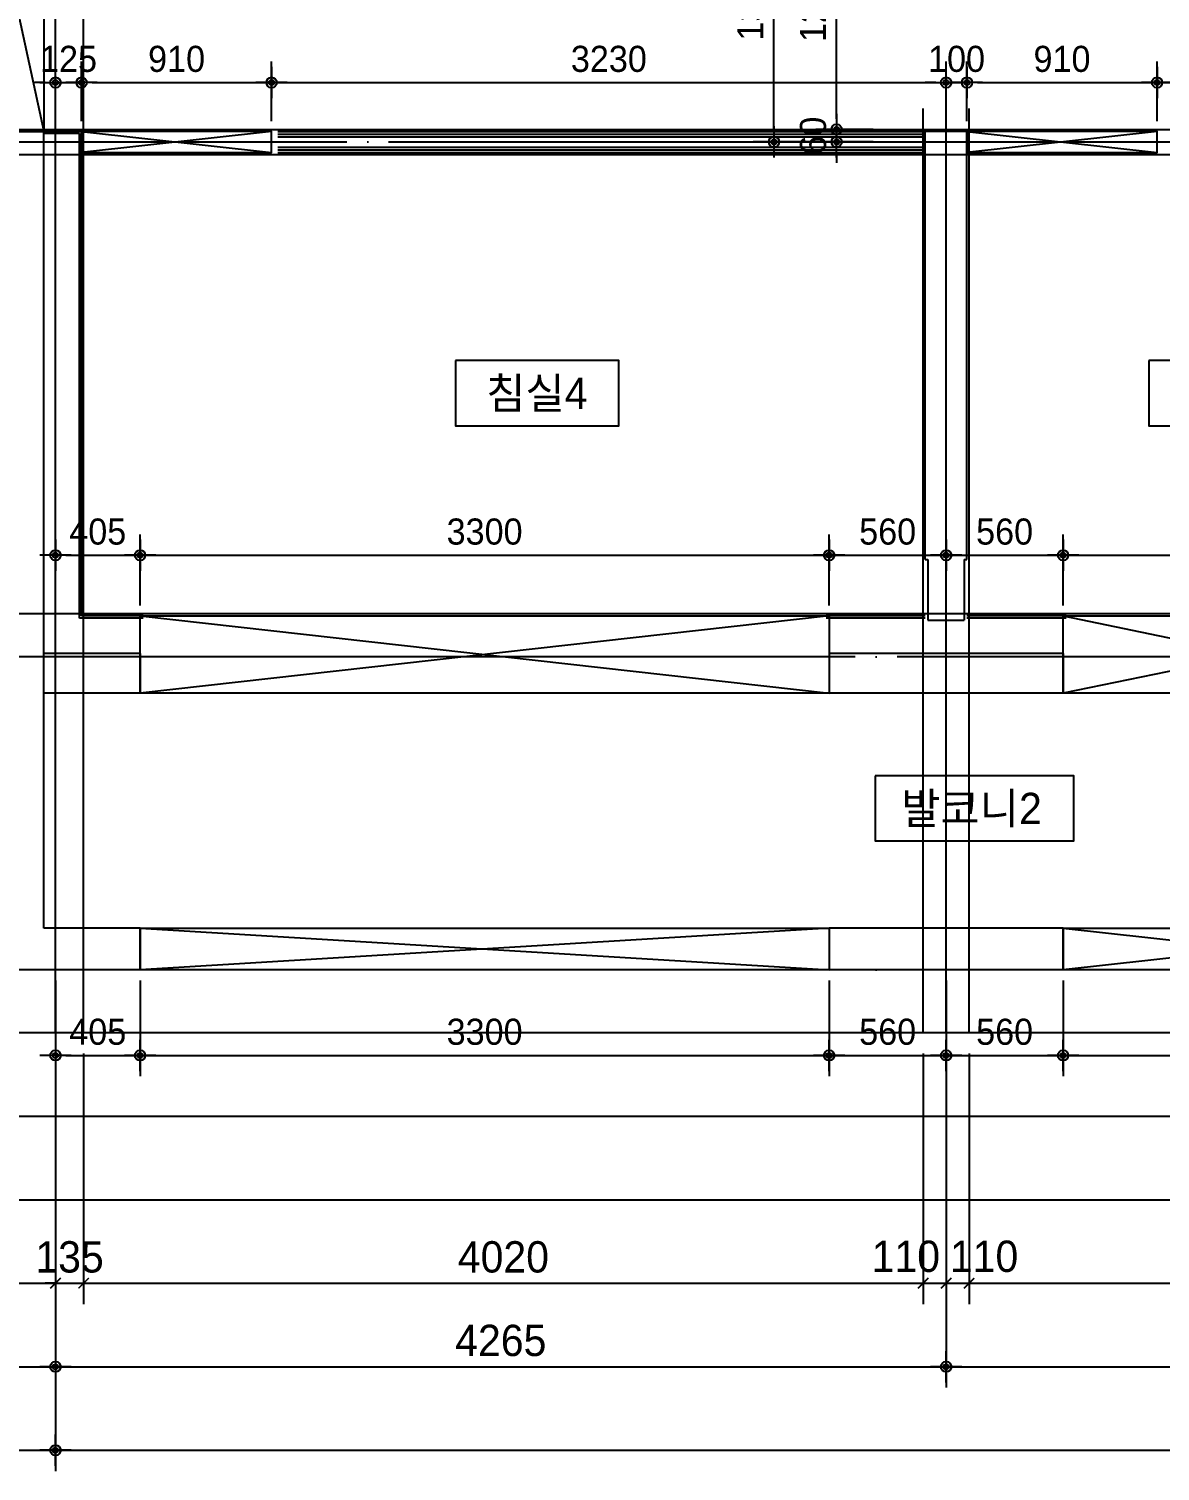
# Model space of a CAD drawing. Header units: millimetres. Extents: x 0 to 92204, y -190080 to 23760.
# Drawn here: x 8978 to 14396, y -124506 to -117599 of the extents above; entities that cross this region are included whole.
import ezdxf
from ezdxf.enums import TextEntityAlignment as Align

# ---------------------------------------------------------------- set-up
doc = ezdxf.new("R2010")
doc.units = ezdxf.units.MM
doc.header["$LTSCALE"] = 100
doc.linetypes.add('AUDIT_D_220706163347-0', pattern=[0])
doc.linetypes.add('CEN', pattern=[62, 60, -1, 0, -1])
doc.layers.get('defpoints').update_dxf_attribs({"color": 139})
for name, color, linetype in [('AA-XXXX-DIMS', 7, 'Continuous'), ('CEN_CON', 1, 'CEN'), ('CEN_WALL', 12, 'CEN'), ('CONC', 2, 'Continuous'), ('DIM', 7, 'AUDIT_D_220706163347-0'), ('ELE3_CON', 7, 'Continuous'), ('MC', 135, 'Continuous'), ('WAL', 3, 'Continuous'), ('WAL_DRY', 7, 'Continuous'), ('실명', 3, 'AUDIT_D_220706163347-0'), ('실명박스', 7, 'AUDIT_D_220706163347-0'), ('창호-open', 4, 'Continuous')]:
    doc.layers.add(name, color=color, linetype=linetype)
doc.styles.add('HAUD01', font='Dotum.ttf')
doc.styles.add('돋움', font='Dotum.ttf')
doc.styles.add('맑은고딕', font='malgun.ttf', dxfattribs={"width": 0.9})
doc.dimstyles.new('DIM-50', dxfattribs={"dimscale": 50, "dimtxt": 3, "dimasz": 1, "dimexe": 2, "dimexo": 2, "dimgap": 1, "dimtad": 1, "dimdec": 0, "dimzin": 0, "dimdsep": 46, "dimtxsty": '맑은고딕', "dimblk1": 'DIMDOT', "dimblk2": 'DIMDOT', "dimsah": 1, "dimcen": 0.09, "dimdle": 2, "dimclrd": 7, "dimclre": 7, "dimclrt": 3, "dimadec": 0, "dimazin": 0, "dimtfac": 1, "dimtdec": 0, "dimtix": 1, "dimtmove": 2, "dimatfit": 3, "dimldrblk": 'DIMDOT', "dimfxl": 1, "dimtolj": 1, "dimtzin": 0, "dimarcsym": 0})
doc.dimstyles.new('MCDIM-50', dxfattribs={"dimscale": 50, "dimtxt": 3, "dimasz": 1, "dimexe": 2, "dimexo": 2, "dimgap": 1, "dimtad": 1, "dimdec": 0, "dimzin": 0, "dimdsep": 46, "dimtxsty": '맑은고딕', "dimblk1": 'ARCHTICK', "dimblk2": 'ARCHTICK', "dimsah": 1, "dimcen": 0.09, "dimdle": 2, "dimclrd": 7, "dimclre": 7, "dimclrt": 3, "dimadec": 0, "dimazin": 0, "dimtfac": 1, "dimtdec": 0, "dimtix": 1, "dimtmove": 2, "dimatfit": 3, "dimldrblk": 'ARCHTICK', "dimfxl": 1, "dimtolj": 1, "dimtzin": 0, "dimarcsym": 0})
doc.dimstyles.new('내부100', dxfattribs={"dimscale": 50, "dimtxt": 2.5, "dimasz": 1, "dimexe": 2, "dimexo": 1, "dimgap": 1, "dimtad": 1, "dimdec": 0, "dimzin": 0, "dimdsep": 46, "dimtxsty": '돋움', "dimblk1": 'DIMDOT', "dimblk2": 'DIMDOT', "dimsah": 1, "dimcen": 0.09, "dimdle": 2, "dimclrd": 7, "dimclre": 7, "dimclrt": 3, "dimadec": 0, "dimazin": 0, "dimtfac": 1, "dimtdec": 0, "dimtix": 1, "dimtmove": 2, "dimatfit": 3, "dimldrblk": 'DIMDOT', "dimfxl": 1, "dimtolj": 1, "dimtzin": 0, "dimarcsym": 0})

# ---------------------------------------------------------------- blocks, each defined once
blk = doc.blocks.new('U-121A(기본)', base_point=(-97042.6, -98978.4))
at = {"layer": 'CEN_CON'}
for p, q in [((-121102.6, -99278.4), (-121102.6, -88643.4)), ((-116837.6, -99278.4), (-116837.6, -94853.4)), ((-111072.6, -98978.4), (-121257.6, -98978.4))]:
    blk.add_line(p, q, dxfattribs=at)
at = {"layer": 'CEN_WALL'}
for p, q in [((-125707.6, -95013.4), (-111072.6, -95013.4)), ((-111072.6, -97478.4), (-125707.6, -97478.4))]:
    blk.add_line(p, q, dxfattribs=at)
at = {"layer": 'CONC'}
for p, q in [((-121357.6, -94963.4), (-121157.6, -94963.4)), ((-121157.6, -98778.4), (-121157.6, -94963.4)), ((-116937.6, -97013.4), (-116937.6, -94963.4)), ((-116737.6, -94963.4), (-116937.6, -94963.4)), ((-116737.6, -97013.4), (-116737.6, -94963.4)), ((-116937.6, -97013.4), (-116924.6, -97013.4)), ((-116924.6, -97013.4), (-116924.6, -97303.4)), ((-116750.6, -97013.4), (-116750.6, -97303.4)), ((-116750.6, -97013.4), (-116737.6, -97013.4)), ((-116924.6, -97303.4), (-116750.6, -97303.4)), ((-120697.6, -98778.4), (-121157.6, -98778.4)), ((-120697.6, -98778.4), (-120697.6, -98978.4)), ((-116277.6, -98778.4), (-117397.6, -98778.4)), ((-117397.6, -98778.4), (-117397.6, -98978.4)), ((-116277.6, -98778.4), (-116277.6, -98978.4)), ((-120697.6, -98978.4), (-121357.6, -98978.4)), ((-116277.6, -98978.4), (-117397.6, -98978.4))]:
    blk.add_line(p, q, dxfattribs=at)
at = {"layer": 'ELE3_CON'}
for p, q in [((-120697.6, -98778.4), (-117397.6, -98778.4)), ((-116277.6, -98778.4), (-114477.6, -98778.4))]:
    blk.add_line(p, q, dxfattribs=at)
at = {"layer": 'MC'}
for p, q in [((-120967.6, -99278.4), (-120967.6, -88643.4)), ((-116947.6, -99278.4), (-116947.6, -94853.4)), ((-116727.6, -99278.4), (-116727.6, -94853.4)), ((-125707.6, -94953.4), (-111072.6, -94953.4)), ((-125707.6, -95073.4), (-111072.6, -95073.4)), ((-111072.6, -97273.4), (-125707.6, -97273.4))]:
    blk.add_line(p, q, dxfattribs=at)
at = {"layer": 'WAL'}
for p, q in [((-120697.6, -97463.4), (-121157.6, -97463.4)), ((-120697.6, -97463.4), (-120697.6, -97653.4)), ((-116277.6, -97463.4), (-117397.6, -97463.4)), ((-117397.6, -97463.4), (-117397.6, -97653.4)), ((-116277.6, -97463.4), (-116277.6, -97653.4)), ((-120697.6, -97653.4), (-121157.6, -97653.4)), ((-116277.6, -97653.4), (-117397.6, -97653.4))]:
    blk.add_line(p, q, dxfattribs=at)
at = {"layer": 'WAL_DRY'}
for p, q in [((-120977.6, -94963.4), (-121157.6, -94963.4)), ((-120977.6, -97283.4), (-120977.6, -94963.4)), ((-120037.6, -94963.4), (-116937.6, -94963.4)), ((-120987.6, -94973.4), (-121157.6, -94973.4)), ((-120987.6, -97293.4), (-120987.6, -94973.4)), ((-120037.6, -94975.9), (-116937.6, -94975.9)), ((-120037.6, -94988.4), (-116937.6, -94988.4)), ((-120037.6, -95038.4), (-116937.6, -95038.4)), ((-120037.6, -95050.9), (-116937.6, -95050.9)), ((-120037.6, -95063.4), (-116937.6, -95063.4)), ((-120682.6, -97293.4), (-120987.6, -97293.4)), ((-120682.6, -97283.4), (-120977.6, -97283.4)), ((-116937.6, -97283.4), (-117412.6, -97283.4)), ((-116937.6, -97293.4), (-117412.6, -97293.4)), ((-116262.6, -97283.4), (-116737.6, -97283.4)), ((-116262.6, -97293.4), (-116737.6, -97293.4))]:
    blk.add_line(p, q, dxfattribs=at)
blk = doc.blocks.new('DIMDOT')
at = {"layer": 'AA-XXXX-DIMS'}
for p, q in [((0, -1.5), (0, 1.5)), ((-1.5, 0), (1.5, 0))]:
    blk.add_line(p, q, dxfattribs=at)
for radius in [0.5, 0.25]:
    blk.add_circle((0, 0), radius, dxfattribs=at)
blk = doc.blocks.new('*D2959')
at = {"layer": 'defpoints', "color": 0, "transparency": 16777216}
for p in [(5105.6, -146165.9), (9105.6, -146165.9), (9105.6, -148165.9)]:
    blk.add_point(p, dxfattribs=at)
at = {"layer": 'DIM', "color": 7, "lineweight": -2, "transparency": 16777216}
for p, q in [((5105.6, -146265.9), (5105.6, -148265.9)), ((9105.6, -146265.9), (9105.6, -148265.9)), ((5155.6, -148165.9), (9055.6, -148165.9))]:
    blk.add_line(p, q, dxfattribs=at)
at = {"layer": 'DIM', "color": 7, "lineweight": -2, "transparency": 16777216, "xscale": 50, "yscale": 50, "zscale": 50, "rotation": 180}
blk.add_blockref('DIMDOT', (5105.6, -148165.9), dxfattribs=at)
at = {"layer": 'DIM', "color": 7, "lineweight": -2, "transparency": 16777216, "xscale": 50, "yscale": 50, "zscale": 50}
blk.add_blockref('DIMDOT', (9105.6, -148165.9), dxfattribs=at)
at = {"layer": 'DIM', "color": 3, "transparency": 16777216, "insert": (7105.6, -148040.8), "char_height": 150, "attachment_point": 5, "style": 'HAUD01'}
blk.add_mtext('\\A1;4000', dxfattribs=at)
blk = doc.blocks.new('*D2960')
at = {"layer": 'defpoints', "color": 0, "transparency": 16777216}
for p in [(9105.6, -146165.9), (13370.6, -146165.9), (13370.6, -147765.9)]:
    blk.add_point(p, dxfattribs=at)
at = {"layer": 'DIM', "color": 7, "lineweight": -2, "transparency": 16777216}
for p, q in [((9105.6, -146265.9), (9105.6, -147865.9)), ((13370.6, -146265.9), (13370.6, -147865.9)), ((9155.6, -147765.9), (13320.6, -147765.9))]:
    blk.add_line(p, q, dxfattribs=at)
at = {"layer": 'DIM', "color": 7, "lineweight": -2, "transparency": 16777216, "xscale": 50, "yscale": 50, "zscale": 50, "rotation": 180}
blk.add_blockref('DIMDOT', (9105.6, -147765.9), dxfattribs=at)
at = {"layer": 'DIM', "color": 7, "lineweight": -2, "transparency": 16777216, "xscale": 50, "yscale": 50, "zscale": 50}
blk.add_blockref('DIMDOT', (13370.6, -147765.9), dxfattribs=at)
at = {"layer": 'DIM', "color": 3, "transparency": 16777216, "insert": (11238.1, -147640.8), "char_height": 150, "attachment_point": 5, "style": 'HAUD01'}
blk.add_mtext('\\A1;4265', dxfattribs=at)
blk = doc.blocks.new('*D2961')
at = {"layer": 'defpoints', "color": 0, "transparency": 16777216}
for p in [(13370.6, -146165.9), (16240.6, -146165.9), (16240.6, -147765.9)]:
    blk.add_point(p, dxfattribs=at)
at = {"layer": 'DIM', "color": 7, "lineweight": -2, "transparency": 16777216}
for p, q in [((13370.6, -146265.9), (13370.6, -147865.9)), ((16240.6, -146265.9), (16240.6, -147865.9)), ((13420.6, -147765.9), (16190.6, -147765.9))]:
    blk.add_line(p, q, dxfattribs=at)
at = {"layer": 'DIM', "color": 7, "lineweight": -2, "transparency": 16777216, "xscale": 50, "yscale": 50, "zscale": 50, "rotation": 180}
blk.add_blockref('DIMDOT', (13370.6, -147765.9), dxfattribs=at)
at = {"layer": 'DIM', "color": 7, "lineweight": -2, "transparency": 16777216, "xscale": 50, "yscale": 50, "zscale": 50}
blk.add_blockref('DIMDOT', (16240.6, -147765.9), dxfattribs=at)
at = {"layer": 'DIM', "color": 3, "transparency": 16777216, "insert": (14805.6, -147640.8), "char_height": 150, "attachment_point": 5, "style": 'HAUD01'}
blk.add_mtext('\\A1;2870', dxfattribs=at)
blk = doc.blocks.new('*D2967')
at = {"layer": 'defpoints', "color": 0, "transparency": 16777216}
for p in [(9105.6, -146165.9), (33165.6, -146165.9), (33165.6, -148165.9)]:
    blk.add_point(p, dxfattribs=at)
at = {"layer": 'DIM', "color": 7, "lineweight": -2, "transparency": 16777216}
for p, q in [((9105.6, -146265.9), (9105.6, -148265.9)), ((33165.6, -146265.9), (33165.6, -148265.9)), ((9155.6, -148165.9), (33115.6, -148165.9))]:
    blk.add_line(p, q, dxfattribs=at)
at = {"layer": 'DIM', "color": 7, "lineweight": -2, "transparency": 16777216, "xscale": 50, "yscale": 50, "zscale": 50, "rotation": 180}
blk.add_blockref('DIMDOT', (9105.6, -148165.9), dxfattribs=at)
at = {"layer": 'DIM', "color": 7, "lineweight": -2, "transparency": 16777216, "xscale": 50, "yscale": 50, "zscale": 50}
blk.add_blockref('DIMDOT', (33165.6, -148165.9), dxfattribs=at)
at = {"layer": 'DIM', "color": 3, "transparency": 16777216, "insert": (21135.6, -148040.8), "char_height": 150, "attachment_point": 5, "style": 'HAUD01'}
blk.add_mtext('\\A1;24060', dxfattribs=at)
blk = doc.blocks.new('_ArchTick')
at = {"color": 0, "linetype": 'ByBlock', "const_width": 0.15}
blk.add_lwpolyline([(-0.5, -0.5), (0.5, 0.5)], dxfattribs=at)
blk = doc.blocks.new('*D2968')
at = {"layer": 'defpoints', "color": 0, "linetype": 'ByBlock', "transparency": 16777216}
for p in [(9105.6, -146165.9), (9240.6, -146165.9), (9240.6, -147365.9)]:
    blk.add_point(p, dxfattribs=at)
at = {"layer": 'DIM', "color": 7, "linetype": 'ByBlock', "lineweight": -2, "transparency": 16777216}
for p, q in [((9105.6, -146265.9), (9105.6, -147465.9)), ((9240.6, -146265.9), (9240.6, -147465.9)), ((9105.6, -147365.9), (9055.6, -147365.9)), ((9105.6, -147365.9), (9240.6, -147365.9)), ((9240.6, -147365.9), (9290.6, -147365.9))]:
    blk.add_line(p, q, dxfattribs=at)
at = {"layer": 'DIM', "color": 7, "linetype": 'ByBlock', "lineweight": -2, "transparency": 16777216, "xscale": 50, "yscale": 50, "zscale": 50}
blk.add_blockref('_ArchTick', (9105.6, -147365.9), dxfattribs=at)
at = {"layer": 'DIM', "color": 7, "linetype": 'ByBlock', "lineweight": -2, "transparency": 16777216, "xscale": 50, "yscale": 50, "zscale": 50, "rotation": 180}
blk.add_blockref('_ArchTick', (9240.6, -147365.9), dxfattribs=at)
at = {"layer": 'DIM', "color": 3, "linetype": 'ByBlock', "transparency": 16777216, "insert": (9173.1, -147240.8), "char_height": 150, "attachment_point": 5, "style": 'HAUD01'}
blk.add_mtext('\\A1;135', dxfattribs=at)
blk = doc.blocks.new('*D2969')
at = {"layer": 'defpoints', "color": 0, "linetype": 'ByBlock', "transparency": 16777216}
for p in [(9240.6, -146165.9), (13260.6, -146165.9), (13260.6, -147365.9)]:
    blk.add_point(p, dxfattribs=at)
at = {"layer": 'DIM', "color": 7, "linetype": 'ByBlock', "lineweight": -2, "transparency": 16777216}
for p, q in [((9240.6, -146265.9), (9240.6, -147465.9)), ((13260.6, -146265.9), (13260.6, -147465.9)), ((9140.6, -147365.9), (13360.6, -147365.9))]:
    blk.add_line(p, q, dxfattribs=at)
at = {"layer": 'DIM', "color": 7, "linetype": 'ByBlock', "lineweight": -2, "transparency": 16777216, "xscale": 50, "yscale": 50, "zscale": 50, "rotation": 180}
blk.add_blockref('_ArchTick', (9240.6, -147365.9), dxfattribs=at)
at = {"layer": 'DIM', "color": 7, "linetype": 'ByBlock', "lineweight": -2, "transparency": 16777216, "xscale": 50, "yscale": 50, "zscale": 50}
blk.add_blockref('_ArchTick', (13260.6, -147365.9), dxfattribs=at)
at = {"layer": 'DIM', "color": 3, "linetype": 'ByBlock', "transparency": 16777216, "insert": (11250.6, -147240.8), "char_height": 150, "attachment_point": 5, "style": 'HAUD01'}
blk.add_mtext('\\A1;4020', dxfattribs=at)
blk = doc.blocks.new('*D2970')
at = {"layer": 'defpoints', "color": 0, "linetype": 'ByBlock', "transparency": 16777216}
for p in [(13260.6, -146165.9), (13370.6, -146165.9), (13370.6, -147365.9)]:
    blk.add_point(p, dxfattribs=at)
at = {"layer": 'DIM', "color": 7, "linetype": 'ByBlock', "lineweight": -2, "transparency": 16777216}
for p, q in [((13260.6, -146265.9), (13260.6, -147465.9)), ((13370.6, -146265.9), (13370.6, -147465.9)), ((13160.6, -147365.9), (13470.6, -147365.9))]:
    blk.add_line(p, q, dxfattribs=at)
at = {"layer": 'DIM', "color": 7, "linetype": 'ByBlock', "lineweight": -2, "transparency": 16777216, "xscale": 50, "yscale": 50, "zscale": 50, "rotation": 180}
blk.add_blockref('_ArchTick', (13260.6, -147365.9), dxfattribs=at)
at = {"layer": 'DIM', "color": 7, "linetype": 'ByBlock', "lineweight": -2, "transparency": 16777216, "xscale": 50, "yscale": 50, "zscale": 50}
blk.add_blockref('_ArchTick', (13370.6, -147365.9), dxfattribs=at)
at = {"layer": 'DIM', "color": 3, "linetype": 'ByBlock', "transparency": 16777216, "insert": (13177.7, -147238), "char_height": 150, "attachment_point": 5, "style": 'HAUD01'}
blk.add_mtext('\\A1;110', dxfattribs=at)
blk = doc.blocks.new('*D2971')
at = {"layer": 'defpoints', "color": 0, "linetype": 'ByBlock', "transparency": 16777216}
for p in [(13370.6, -146165.9), (13480.6, -146165.9), (13480.6, -147365.9)]:
    blk.add_point(p, dxfattribs=at)
at = {"layer": 'DIM', "color": 7, "linetype": 'ByBlock', "lineweight": -2, "transparency": 16777216}
for p, q in [((13370.6, -146265.9), (13370.6, -147465.9)), ((13480.6, -146265.9), (13480.6, -147465.9)), ((13270.6, -147365.9), (13580.6, -147365.9))]:
    blk.add_line(p, q, dxfattribs=at)
at = {"layer": 'DIM', "color": 7, "linetype": 'ByBlock', "lineweight": -2, "transparency": 16777216, "xscale": 50, "yscale": 50, "zscale": 50, "rotation": 180}
blk.add_blockref('_ArchTick', (13370.6, -147365.9), dxfattribs=at)
at = {"layer": 'DIM', "color": 7, "linetype": 'ByBlock', "lineweight": -2, "transparency": 16777216, "xscale": 50, "yscale": 50, "zscale": 50}
blk.add_blockref('_ArchTick', (13480.6, -147365.9), dxfattribs=at)
at = {"layer": 'DIM', "color": 3, "linetype": 'ByBlock', "transparency": 16777216, "insert": (13552.4, -147238), "char_height": 150, "attachment_point": 5, "style": 'HAUD01'}
blk.add_mtext('\\A1;110', dxfattribs=at)
blk = doc.blocks.new('*D2972')
at = {"layer": 'defpoints', "color": 0, "linetype": 'ByBlock', "transparency": 16777216}
for p in [(13480.6, -146165.9), (16180.6, -146165.9), (16180.6, -147365.9)]:
    blk.add_point(p, dxfattribs=at)
at = {"layer": 'DIM', "color": 7, "linetype": 'ByBlock', "lineweight": -2, "transparency": 16777216}
for p, q in [((13480.6, -146265.9), (13480.6, -147465.9)), ((16180.6, -146265.9), (16180.6, -147465.9)), ((13380.6, -147365.9), (16280.6, -147365.9))]:
    blk.add_line(p, q, dxfattribs=at)
at = {"layer": 'DIM', "color": 7, "linetype": 'ByBlock', "lineweight": -2, "transparency": 16777216, "xscale": 50, "yscale": 50, "zscale": 50, "rotation": 180}
blk.add_blockref('_ArchTick', (13480.6, -147365.9), dxfattribs=at)
at = {"layer": 'DIM', "color": 7, "linetype": 'ByBlock', "lineweight": -2, "transparency": 16777216, "xscale": 50, "yscale": 50, "zscale": 50}
blk.add_blockref('_ArchTick', (16180.6, -147365.9), dxfattribs=at)
at = {"layer": 'DIM', "color": 3, "linetype": 'ByBlock', "transparency": 16777216, "insert": (14830.6, -147240.8), "char_height": 150, "attachment_point": 5, "style": 'HAUD01'}
blk.add_mtext('\\A1;2700', dxfattribs=at)
blk = doc.blocks.new('*D1077')
at = {"layer": 'defpoints', "color": 0, "transparency": 16777216}
for p in [(9105.6, -122105.9), (9510.6, -122105.9), (9510.6, -122515.2)]:
    blk.add_point(p, dxfattribs=at)
at = {"layer": 'DIM', "color": 7, "lineweight": -2, "transparency": 16777216}
for p, q in [((9105.6, -122155.9), (9105.6, -122615.2)), ((9510.6, -122155.9), (9510.6, -122615.2)), ((9155.6, -122515.2), (9460.6, -122515.2))]:
    blk.add_line(p, q, dxfattribs=at)
at = {"layer": 'DIM', "color": 7, "lineweight": -2, "transparency": 16777216, "xscale": 50, "yscale": 50, "zscale": 50, "rotation": 180}
blk.add_blockref('DIMDOT', (9105.6, -122515.2), dxfattribs=at)
at = {"layer": 'DIM', "color": 7, "lineweight": -2, "transparency": 16777216, "xscale": 50, "yscale": 50, "zscale": 50}
blk.add_blockref('DIMDOT', (9510.6, -122515.2), dxfattribs=at)
at = {"layer": 'DIM', "color": 3, "transparency": 16777216, "insert": (9308.1, -122402.6), "char_height": 125, "attachment_point": 5, "style": '돋움'}
blk.add_mtext('\\A1;405', dxfattribs=at)
blk = doc.blocks.new('*D1078')
at = {"layer": 'defpoints', "color": 0, "transparency": 16777216}
for p in [(9510.6, -122105.9), (12810.6, -122105.9), (12810.6, -122515.2)]:
    blk.add_point(p, dxfattribs=at)
at = {"layer": 'DIM', "color": 7, "lineweight": -2, "transparency": 16777216}
for p, q in [((9510.6, -122155.9), (9510.6, -122615.2)), ((12810.6, -122155.9), (12810.6, -122615.2)), ((9560.6, -122515.2), (12760.6, -122515.2))]:
    blk.add_line(p, q, dxfattribs=at)
at = {"layer": 'DIM', "color": 7, "lineweight": -2, "transparency": 16777216, "xscale": 50, "yscale": 50, "zscale": 50, "rotation": 180}
blk.add_blockref('DIMDOT', (9510.6, -122515.2), dxfattribs=at)
at = {"layer": 'DIM', "color": 7, "lineweight": -2, "transparency": 16777216, "xscale": 50, "yscale": 50, "zscale": 50}
blk.add_blockref('DIMDOT', (12810.6, -122515.2), dxfattribs=at)
at = {"layer": 'DIM', "color": 3, "transparency": 16777216, "insert": (11160.6, -122402.6), "char_height": 125, "attachment_point": 5, "style": '돋움'}
blk.add_mtext('\\A1;3300', dxfattribs=at)
blk = doc.blocks.new('*D1079')
at = {"layer": 'defpoints', "color": 0, "transparency": 16777216}
for p in [(12810.6, -122105.9), (13370.6, -122105.9), (13370.6, -122515.2)]:
    blk.add_point(p, dxfattribs=at)
at = {"layer": 'DIM', "color": 7, "lineweight": -2, "transparency": 16777216}
for p, q in [((12810.6, -122155.9), (12810.6, -122615.2)), ((13370.6, -122155.9), (13370.6, -122615.2)), ((12860.6, -122515.2), (13320.6, -122515.2))]:
    blk.add_line(p, q, dxfattribs=at)
at = {"layer": 'DIM', "color": 7, "lineweight": -2, "transparency": 16777216, "xscale": 50, "yscale": 50, "zscale": 50, "rotation": 180}
blk.add_blockref('DIMDOT', (12810.6, -122515.2), dxfattribs=at)
at = {"layer": 'DIM', "color": 7, "lineweight": -2, "transparency": 16777216, "xscale": 50, "yscale": 50, "zscale": 50}
blk.add_blockref('DIMDOT', (13370.6, -122515.2), dxfattribs=at)
at = {"layer": 'DIM', "color": 3, "transparency": 16777216, "insert": (13090.6, -122402.6), "char_height": 125, "attachment_point": 5, "style": '돋움'}
blk.add_mtext('\\A1;560', dxfattribs=at)
blk = doc.blocks.new('*D1080')
at = {"layer": 'defpoints', "color": 0, "transparency": 16777216}
for p in [(13370.6, -122105.9), (13930.6, -122105.9), (13930.6, -122515.2)]:
    blk.add_point(p, dxfattribs=at)
at = {"layer": 'DIM', "color": 7, "lineweight": -2, "transparency": 16777216}
for p, q in [((13370.6, -122155.9), (13370.6, -122615.2)), ((13930.6, -122155.9), (13930.6, -122615.2)), ((13420.6, -122515.2), (13880.6, -122515.2))]:
    blk.add_line(p, q, dxfattribs=at)
at = {"layer": 'DIM', "color": 7, "lineweight": -2, "transparency": 16777216, "xscale": 50, "yscale": 50, "zscale": 50, "rotation": 180}
blk.add_blockref('DIMDOT', (13370.6, -122515.2), dxfattribs=at)
at = {"layer": 'DIM', "color": 7, "lineweight": -2, "transparency": 16777216, "xscale": 50, "yscale": 50, "zscale": 50}
blk.add_blockref('DIMDOT', (13930.6, -122515.2), dxfattribs=at)
at = {"layer": 'DIM', "color": 3, "transparency": 16777216, "insert": (13650.6, -122402.6), "char_height": 125, "attachment_point": 5, "style": '돋움'}
blk.add_mtext('\\A1;560', dxfattribs=at)
blk = doc.blocks.new('*D1081')
at = {"layer": 'defpoints', "color": 0, "transparency": 16777216}
for p in [(13930.6, -122105.9), (15730.6, -122105.9), (15730.6, -122515.2)]:
    blk.add_point(p, dxfattribs=at)
at = {"layer": 'DIM', "color": 7, "lineweight": -2, "transparency": 16777216}
for p, q in [((13930.6, -122155.9), (13930.6, -122615.2)), ((15730.6, -122155.9), (15730.6, -122615.2)), ((13980.6, -122515.2), (15680.6, -122515.2))]:
    blk.add_line(p, q, dxfattribs=at)
at = {"layer": 'DIM', "color": 7, "lineweight": -2, "transparency": 16777216, "xscale": 50, "yscale": 50, "zscale": 50, "rotation": 180}
blk.add_blockref('DIMDOT', (13930.6, -122515.2), dxfattribs=at)
at = {"layer": 'DIM', "color": 7, "lineweight": -2, "transparency": 16777216, "xscale": 50, "yscale": 50, "zscale": 50}
blk.add_blockref('DIMDOT', (15730.6, -122515.2), dxfattribs=at)
at = {"layer": 'DIM', "color": 3, "transparency": 16777216, "insert": (14830.6, -122402.6), "char_height": 125, "attachment_point": 5, "style": '돋움'}
blk.add_mtext('\\A1;1800', dxfattribs=at)
blk = doc.blocks.new('*D1098')
at = {"layer": 'defpoints', "color": 0, "transparency": 16777216}
for p in [(9510.6, -120120), (9105.6, -120410.9), (9510.6, -120410.9)]:
    blk.add_point(p, dxfattribs=at)
at = {"layer": 'DIM', "color": 7, "lineweight": -2, "transparency": 16777216}
for p, q in [((9105.6, -120360.9), (9105.6, -120020)), ((9510.6, -120360.9), (9510.6, -120020)), ((9155.6, -120120), (9460.6, -120120))]:
    blk.add_line(p, q, dxfattribs=at)
at = {"layer": 'DIM', "color": 7, "lineweight": -2, "transparency": 16777216, "xscale": 50, "yscale": 50, "zscale": 50, "rotation": 180}
blk.add_blockref('DIMDOT', (9105.6, -120120), dxfattribs=at)
at = {"layer": 'DIM', "color": 7, "lineweight": -2, "transparency": 16777216, "xscale": 50, "yscale": 50, "zscale": 50}
blk.add_blockref('DIMDOT', (9510.6, -120120), dxfattribs=at)
at = {"layer": 'DIM', "color": 3, "transparency": 16777216, "insert": (9308.1, -120007.4), "char_height": 125, "attachment_point": 5, "style": '돋움'}
blk.add_mtext('\\A1;405', dxfattribs=at)
blk = doc.blocks.new('*D1099')
at = {"layer": 'defpoints', "color": 0, "transparency": 16777216}
for p in [(12810.6, -120120), (9510.6, -120410.9), (12810.6, -120410.9)]:
    blk.add_point(p, dxfattribs=at)
at = {"layer": 'DIM', "color": 7, "lineweight": -2, "transparency": 16777216}
for p, q in [((9510.6, -120360.9), (9510.6, -120020)), ((12810.6, -120360.9), (12810.6, -120020)), ((9560.6, -120120), (12760.6, -120120))]:
    blk.add_line(p, q, dxfattribs=at)
at = {"layer": 'DIM', "color": 7, "lineweight": -2, "transparency": 16777216, "xscale": 50, "yscale": 50, "zscale": 50, "rotation": 180}
blk.add_blockref('DIMDOT', (9510.6, -120120), dxfattribs=at)
at = {"layer": 'DIM', "color": 7, "lineweight": -2, "transparency": 16777216, "xscale": 50, "yscale": 50, "zscale": 50}
blk.add_blockref('DIMDOT', (12810.6, -120120), dxfattribs=at)
at = {"layer": 'DIM', "color": 3, "transparency": 16777216, "insert": (11160.6, -120007.4), "char_height": 125, "attachment_point": 5, "style": '돋움'}
blk.add_mtext('\\A1;3300', dxfattribs=at)
blk = doc.blocks.new('*D1100')
at = {"layer": 'defpoints', "color": 0, "transparency": 16777216}
for p in [(13370.6, -120120), (12810.6, -120410.9), (13370.6, -120410.9)]:
    blk.add_point(p, dxfattribs=at)
at = {"layer": 'DIM', "color": 7, "lineweight": -2, "transparency": 16777216}
for p, q in [((12810.6, -120360.9), (12810.6, -120020)), ((13370.6, -120360.9), (13370.6, -120020)), ((12860.6, -120120), (13320.6, -120120))]:
    blk.add_line(p, q, dxfattribs=at)
at = {"layer": 'DIM', "color": 7, "lineweight": -2, "transparency": 16777216, "xscale": 50, "yscale": 50, "zscale": 50, "rotation": 180}
blk.add_blockref('DIMDOT', (12810.6, -120120), dxfattribs=at)
at = {"layer": 'DIM', "color": 7, "lineweight": -2, "transparency": 16777216, "xscale": 50, "yscale": 50, "zscale": 50}
blk.add_blockref('DIMDOT', (13370.6, -120120), dxfattribs=at)
at = {"layer": 'DIM', "color": 3, "transparency": 16777216, "insert": (13090.6, -120007.4), "char_height": 125, "attachment_point": 5, "style": '돋움'}
blk.add_mtext('\\A1;560', dxfattribs=at)
blk = doc.blocks.new('*D1101')
at = {"layer": 'defpoints', "color": 0, "transparency": 16777216}
for p in [(13930.6, -120120), (13370.6, -120410.9), (13930.6, -120410.9)]:
    blk.add_point(p, dxfattribs=at)
at = {"layer": 'DIM', "color": 7, "lineweight": -2, "transparency": 16777216}
for p, q in [((13370.6, -120360.9), (13370.6, -120020)), ((13930.6, -120360.9), (13930.6, -120020)), ((13420.6, -120120), (13880.6, -120120))]:
    blk.add_line(p, q, dxfattribs=at)
at = {"layer": 'DIM', "color": 7, "lineweight": -2, "transparency": 16777216, "xscale": 50, "yscale": 50, "zscale": 50, "rotation": 180}
blk.add_blockref('DIMDOT', (13370.6, -120120), dxfattribs=at)
at = {"layer": 'DIM', "color": 7, "lineweight": -2, "transparency": 16777216, "xscale": 50, "yscale": 50, "zscale": 50}
blk.add_blockref('DIMDOT', (13930.6, -120120), dxfattribs=at)
at = {"layer": 'DIM', "color": 3, "transparency": 16777216, "insert": (13650.6, -120007.4), "char_height": 125, "attachment_point": 5, "style": '돋움'}
blk.add_mtext('\\A1;560', dxfattribs=at)
blk = doc.blocks.new('*D1102')
at = {"layer": 'defpoints', "color": 0, "transparency": 16777216}
for p in [(15730.6, -120120), (13930.6, -120410.9), (15730.6, -120410.9)]:
    blk.add_point(p, dxfattribs=at)
at = {"layer": 'DIM', "color": 7, "lineweight": -2, "transparency": 16777216}
for p, q in [((13930.6, -120360.9), (13930.6, -120020)), ((15730.6, -120360.9), (15730.6, -120020)), ((13980.6, -120120), (15680.6, -120120))]:
    blk.add_line(p, q, dxfattribs=at)
at = {"layer": 'DIM', "color": 7, "lineweight": -2, "transparency": 16777216, "xscale": 50, "yscale": 50, "zscale": 50, "rotation": 180}
blk.add_blockref('DIMDOT', (13930.6, -120120), dxfattribs=at)
at = {"layer": 'DIM', "color": 7, "lineweight": -2, "transparency": 16777216, "xscale": 50, "yscale": 50, "zscale": 50}
blk.add_blockref('DIMDOT', (15730.6, -120120), dxfattribs=at)
at = {"layer": 'DIM', "color": 3, "transparency": 16777216, "insert": (14830.6, -120007.4), "char_height": 125, "attachment_point": 5, "style": '돋움'}
blk.add_mtext('\\A1;1800', dxfattribs=at)
blk = doc.blocks.new('*D1119')
at = {"layer": 'defpoints', "color": 0, "transparency": 16777216}
for p in [(9230.6, -117856.4), (9105.6, -118090.9), (9230.6, -118090.9)]:
    blk.add_point(p, dxfattribs=at)
at = {"layer": 'DIM', "color": 7, "lineweight": -2, "transparency": 16777216}
for p, q in [((9105.6, -118040.9), (9105.6, -117756.4)), ((9230.6, -118040.9), (9230.6, -117756.4)), ((9055.6, -117856.4), (9005.6, -117856.4)), ((9105.6, -117856.4), (9230.6, -117856.4)), ((9280.6, -117856.4), (9330.6, -117856.4))]:
    blk.add_line(p, q, dxfattribs=at)
at = {"layer": 'DIM', "color": 7, "lineweight": -2, "transparency": 16777216, "xscale": 50, "yscale": 50, "zscale": 50}
blk.add_blockref('DIMDOT', (9105.6, -117856.4), dxfattribs=at)
at = {"layer": 'DIM', "color": 7, "lineweight": -2, "transparency": 16777216, "xscale": 50, "yscale": 50, "zscale": 50, "rotation": 180}
blk.add_blockref('DIMDOT', (9230.6, -117856.4), dxfattribs=at)
at = {"layer": 'DIM', "color": 3, "transparency": 16777216, "insert": (9168.1, -117743.9), "char_height": 125, "attachment_point": 5, "style": '돋움'}
blk.add_mtext('\\A1;125', dxfattribs=at)
blk = doc.blocks.new('*D1120')
at = {"layer": 'defpoints', "color": 0, "transparency": 16777216}
for p in [(10140.6, -117856.4), (9230.6, -118090.9), (10140.6, -118090.9)]:
    blk.add_point(p, dxfattribs=at)
at = {"layer": 'DIM', "color": 7, "lineweight": -2, "transparency": 16777216}
for p, q in [((9230.6, -118040.9), (9230.6, -117756.4)), ((10140.6, -118040.9), (10140.6, -117756.4)), ((9280.6, -117856.4), (10090.6, -117856.4))]:
    blk.add_line(p, q, dxfattribs=at)
at = {"layer": 'DIM', "color": 7, "lineweight": -2, "transparency": 16777216, "xscale": 50, "yscale": 50, "zscale": 50, "rotation": 180}
blk.add_blockref('DIMDOT', (9230.6, -117856.4), dxfattribs=at)
at = {"layer": 'DIM', "color": 7, "lineweight": -2, "transparency": 16777216, "xscale": 50, "yscale": 50, "zscale": 50}
blk.add_blockref('DIMDOT', (10140.6, -117856.4), dxfattribs=at)
at = {"layer": 'DIM', "color": 3, "transparency": 16777216, "insert": (9685.6, -117743.9), "char_height": 125, "attachment_point": 5, "style": '돋움'}
blk.add_mtext('\\A1;910', dxfattribs=at)
blk = doc.blocks.new('*D1121')
at = {"layer": 'defpoints', "color": 0, "transparency": 16777216}
for p in [(13370.6, -117856.4), (10140.6, -118090.9), (13370.6, -118090.9)]:
    blk.add_point(p, dxfattribs=at)
at = {"layer": 'DIM', "color": 7, "lineweight": -2, "transparency": 16777216}
for p, q in [((10140.6, -118040.9), (10140.6, -117756.4)), ((13370.6, -118040.9), (13370.6, -117756.4)), ((10190.6, -117856.4), (13320.6, -117856.4))]:
    blk.add_line(p, q, dxfattribs=at)
at = {"layer": 'DIM', "color": 7, "lineweight": -2, "transparency": 16777216, "xscale": 50, "yscale": 50, "zscale": 50, "rotation": 180}
blk.add_blockref('DIMDOT', (10140.6, -117856.4), dxfattribs=at)
at = {"layer": 'DIM', "color": 7, "lineweight": -2, "transparency": 16777216, "xscale": 50, "yscale": 50, "zscale": 50}
blk.add_blockref('DIMDOT', (13370.6, -117856.4), dxfattribs=at)
at = {"layer": 'DIM', "color": 3, "transparency": 16777216, "insert": (11755.6, -117743.9), "char_height": 125, "attachment_point": 5, "style": '돋움'}
blk.add_mtext('\\A1;3230', dxfattribs=at)
blk = doc.blocks.new('*D1122')
at = {"layer": 'defpoints', "color": 0, "transparency": 16777216}
for p in [(13470.6, -117856.4), (13370.6, -118090.9), (13470.6, -118090.9)]:
    blk.add_point(p, dxfattribs=at)
at = {"layer": 'DIM', "color": 7, "lineweight": -2, "transparency": 16777216}
for p, q in [((13370.6, -118040.9), (13370.6, -117756.4)), ((13470.6, -118040.9), (13470.6, -117756.4)), ((13320.6, -117856.4), (13270.6, -117856.4)), ((13370.6, -117856.4), (13470.6, -117856.4)), ((13520.6, -117856.4), (13570.6, -117856.4))]:
    blk.add_line(p, q, dxfattribs=at)
at = {"layer": 'DIM', "color": 7, "lineweight": -2, "transparency": 16777216, "xscale": 50, "yscale": 50, "zscale": 50}
blk.add_blockref('DIMDOT', (13370.6, -117856.4), dxfattribs=at)
at = {"layer": 'DIM', "color": 7, "lineweight": -2, "transparency": 16777216, "xscale": 50, "yscale": 50, "zscale": 50, "rotation": 180}
blk.add_blockref('DIMDOT', (13470.6, -117856.4), dxfattribs=at)
at = {"layer": 'DIM', "color": 3, "transparency": 16777216, "insert": (13420.6, -117743.9), "char_height": 125, "attachment_point": 5, "style": '돋움'}
blk.add_mtext('\\A1;100', dxfattribs=at)
blk = doc.blocks.new('*D1123')
at = {"layer": 'defpoints', "color": 0, "transparency": 16777216}
for p in [(14380.6, -117856.4), (13470.6, -118090.9), (14380.6, -118090.9)]:
    blk.add_point(p, dxfattribs=at)
at = {"layer": 'DIM', "color": 7, "lineweight": -2, "transparency": 16777216}
for p, q in [((13470.6, -118040.9), (13470.6, -117756.4)), ((14380.6, -118040.9), (14380.6, -117756.4)), ((13520.6, -117856.4), (14330.6, -117856.4))]:
    blk.add_line(p, q, dxfattribs=at)
at = {"layer": 'DIM', "color": 7, "lineweight": -2, "transparency": 16777216, "xscale": 50, "yscale": 50, "zscale": 50, "rotation": 180}
blk.add_blockref('DIMDOT', (13470.6, -117856.4), dxfattribs=at)
at = {"layer": 'DIM', "color": 7, "lineweight": -2, "transparency": 16777216, "xscale": 50, "yscale": 50, "zscale": 50}
blk.add_blockref('DIMDOT', (14380.6, -117856.4), dxfattribs=at)
at = {"layer": 'DIM', "color": 3, "transparency": 16777216, "insert": (13925.6, -117743.9), "char_height": 125, "attachment_point": 5, "style": '돋움'}
blk.add_mtext('\\A1;910', dxfattribs=at)
blk = doc.blocks.new('*D1124')
at = {"layer": 'defpoints', "color": 0, "transparency": 16777216}
for p in [(16240.6, -117856.4), (14380.6, -118090.9), (16240.6, -118090.9)]:
    blk.add_point(p, dxfattribs=at)
at = {"layer": 'DIM', "color": 7, "lineweight": -2, "transparency": 16777216}
for p, q in [((14380.6, -118040.9), (14380.6, -117756.4)), ((16240.6, -118040.9), (16240.6, -117756.4)), ((14430.6, -117856.4), (16190.6, -117856.4))]:
    blk.add_line(p, q, dxfattribs=at)
at = {"layer": 'DIM', "color": 7, "lineweight": -2, "transparency": 16777216, "xscale": 50, "yscale": 50, "zscale": 50, "rotation": 180}
blk.add_blockref('DIMDOT', (14380.6, -117856.4), dxfattribs=at)
at = {"layer": 'DIM', "color": 7, "lineweight": -2, "transparency": 16777216, "xscale": 50, "yscale": 50, "zscale": 50}
blk.add_blockref('DIMDOT', (16240.6, -117856.4), dxfattribs=at)
at = {"layer": 'DIM', "color": 3, "transparency": 16777216, "insert": (15310.6, -117743.9), "char_height": 125, "attachment_point": 5, "style": '돋움'}
blk.add_mtext('\\A1;1860', dxfattribs=at)
blk = doc.blocks.new('*D1155')
at = {"layer": 'defpoints', "color": 0, "transparency": 16777216}
for p in [(12846.3, -118080.9), (13070.6, -118080.9), (13070.6, -118140.9)]:
    blk.add_point(p, dxfattribs=at)
at = {"layer": 'DIM', "color": 7, "lineweight": -2, "transparency": 16777216}
for p, q in [((12846.3, -118030.9), (12846.3, -117980.9)), ((13020.6, -118080.9), (12746.3, -118080.9)), ((12846.3, -118140.9), (12846.3, -118080.9)), ((13020.6, -118140.9), (12746.3, -118140.9)), ((12846.3, -118190.9), (12846.3, -118240.9))]:
    blk.add_line(p, q, dxfattribs=at)
at = {"layer": 'DIM', "color": 7, "lineweight": -2, "transparency": 16777216, "xscale": 50, "yscale": 50, "zscale": 50}
for p, rotation in [((12846.3, -118080.9), 270), ((12846.3, -118140.9), 90)]:
    blk.add_blockref('DIMDOT', p, dxfattribs=dict(at, rotation=rotation))
at = {"layer": 'DIM', "color": 3, "transparency": 16777216, "insert": (12733.7, -118110.9), "char_height": 125, "attachment_point": 5, "rotation": 90, "style": '돋움'}
blk.add_mtext('\\A1;60', dxfattribs=at)
blk = doc.blocks.new('*D1156')
at = {"layer": 'defpoints', "color": 0, "transparency": 16777216}
for p in [(12846.3, -116880.9), (13070.6, -116880.9), (13070.6, -118080.9)]:
    blk.add_point(p, dxfattribs=at)
at = {"layer": 'DIM', "color": 7, "lineweight": -2, "transparency": 16777216}
for p, q in [((13020.6, -116880.9), (12746.3, -116880.9)), ((12846.3, -118030.9), (12846.3, -116930.9)), ((13020.6, -118080.9), (12746.3, -118080.9))]:
    blk.add_line(p, q, dxfattribs=at)
at = {"layer": 'DIM', "color": 7, "lineweight": -2, "transparency": 16777216, "xscale": 50, "yscale": 50, "zscale": 50}
for p, rotation in [((12846.3, -116880.9), 90), ((12846.3, -118080.9), 270)]:
    blk.add_blockref('DIMDOT', p, dxfattribs=dict(at, rotation=rotation))
at = {"layer": 'DIM', "color": 3, "transparency": 16777216, "insert": (12733.7, -117480.9), "char_height": 125, "attachment_point": 5, "rotation": 90, "style": '돋움'}
blk.add_mtext('\\A1;1200', dxfattribs=at)
blk = doc.blocks.new('*D1161')
at = {"layer": 'defpoints', "color": 0, "transparency": 16777216}
for p in [(12546.3, -116805.9), (13070.6, -116805.9), (13070.6, -118140.9)]:
    blk.add_point(p, dxfattribs=at)
at = {"layer": 'DIM', "color": 7, "lineweight": -2, "transparency": 16777216}
for p, q in [((13020.6, -116805.9), (12446.3, -116805.9)), ((12546.3, -118090.9), (12546.3, -116855.9)), ((13020.6, -118140.9), (12446.3, -118140.9))]:
    blk.add_line(p, q, dxfattribs=at)
at = {"layer": 'DIM', "color": 7, "lineweight": -2, "transparency": 16777216, "xscale": 50, "yscale": 50, "zscale": 50}
for p, rotation in [((12546.3, -116805.9), 90), ((12546.3, -118140.9), 270)]:
    blk.add_blockref('DIMDOT', p, dxfattribs=dict(at, rotation=rotation))
at = {"layer": 'DIM', "color": 3, "transparency": 16777216, "insert": (12433.7, -117473.4), "char_height": 125, "attachment_point": 5, "rotation": 90, "style": '돋움'}
blk.add_mtext('\\A1;1335', dxfattribs=at)
blk = doc.blocks.new('DIM-1108')
at = {"layer": 'DIM'}
for base, p1, p2, override, picture, middle in [((9105.6, -148165.9), (5105.6, -146165.9), (9105.6, -146165.9), {"dimtxsty": 'HAUD01'}, '*D2959', (7105.6, -148040.8)), ((13370.6, -147765.9), (9105.6, -146165.9), (13370.6, -146165.9), {"dimscale": 50, "dimtxsty": 'HAUD01'}, '*D2960', (11238.1, -147640.8)), ((33165.6, -148165.9), (9105.6, -146165.9), (33165.6, -146165.9), {"dimscale": 50, "dimtxsty": 'HAUD01'}, '*D2967', (21135.6, -148040.8)), ((16240.6, -147765.9), (13370.6, -146165.9), (16240.6, -146165.9), {"dimscale": 50, "dimtxsty": 'HAUD01'}, '*D2961', (14805.6, -147640.8))]:
    dim = blk.add_linear_dim(base=base, p1=p1, p2=p2, angle=180, dimstyle='DIM-50', override=override, dxfattribs=at)
    dim.commit()
    dim.dimension.update_dxf_attribs({"geometry": picture, "text_midpoint": middle})
at = {"layer": 'DIM', "linetype": 'ByBlock'}
for base, p1, p2, picture, middle in [((9240.6, -147365.9), (9105.6, -146165.9), (9240.6, -146165.9), '*D2968', (9173.1, -147240.8)), ((13260.6, -147365.9), (9240.6, -146165.9), (13260.6, -146165.9), '*D2969', (11250.6, -147240.8)), ((16180.6, -147365.9), (13480.6, -146165.9), (16180.6, -146165.9), '*D2972', (14830.6, -147240.8))]:
    dim = blk.add_linear_dim(base=base, p1=p1, p2=p2, angle=180, dimstyle='MCDIM-50', override={"dimtxsty": 'HAUD01'}, dxfattribs=at)
    dim.commit()
    dim.dimension.update_dxf_attribs({"geometry": picture, "text_midpoint": middle})
for base, p1, p2, picture, middle in [((13370.6, -147365.9), (13260.6, -146165.9), (13370.6, -146165.9), '*D2970', (13177.7, -147238)), ((13480.6, -147365.9), (13370.6, -146165.9), (13480.6, -146165.9), '*D2971', (13552.4, -147238))]:
    dim = blk.add_linear_dim(base=base, p1=p1, p2=p2, angle=180, dimstyle='MCDIM-50', override={"dimtxsty": 'HAUD01'}, dxfattribs=at)
    dim.commit()
    dim.dimension.update_dxf_attribs({"geometry": picture, "text_midpoint": middle, "dimtype": 128})

msp = doc.modelspace()

# ---------------------------------------------------------------- linework, layer by layer
at = {"layer": 'defpoints'}
for points in [[(36366.1, -107030.9), (2500.6, -107030.9), (2500.6, -124405.9), (36366.1, -124405.9)], [(35966.1, -107430.9), (2900.6, -107430.9), (2900.6, -124005.9), (35966.1, -124005.9)], [(35566.1, -107830.9), (3300.6, -107830.9), (3300.6, -123605.9), (35566.1, -123605.9)], [(35166.1, -108230.9), (3700.6, -108230.9), (3700.6, -123205.9), (35166.1, -123205.9)], [(34766.1, -108630.9), (4100.6, -108630.9), (4100.6, -122805.9), (34766.1, -122805.9)], [(34366.1, -109030.9), (4500.6, -109030.9), (4500.6, -122405.9), (34366.1, -122405.9)]]:
    msp.add_lwpolyline(points, close=True, dxfattribs=at)
at = {"layer": '실명박스'}
for points in [[(11021.1, -119187.2), (11021.1, -119499.7), (11802.7, -119499.7), (11802.7, -119187.2)], [(14342.1, -119187.2), (14342.1, -119499.7), (15123.7, -119499.7), (15123.7, -119187.2)], [(13030.5, -121175.7), (13030.5, -121488.2), (13983, -121488.2), (13983, -121175.7)]]:
    msp.add_lwpolyline(points, close=True, dxfattribs=at)
at = {"layer": '창호-open'}
for p, q in [((8850.6, -117170.9), (9050.6, -118090.9)), ((10140.6, -118090.9), (9230.6, -118190.9)), ((9230.6, -118090.9), (10140.6, -118190.9)), ((14380.6, -118090.9), (13470.6, -118190.9)), ((13470.6, -118090.9), (14380.6, -118190.9)), ((12810.6, -120410.9), (9510.6, -120780.9)), ((9510.6, -120410.9), (12810.6, -120780.9)), ((15730.6, -120410.9), (13930.6, -120780.9)), ((13930.6, -120410.9), (15730.6, -120780.9)), ((12810.6, -121905.9), (9510.6, -122105.9)), ((9510.6, -121905.9), (12810.6, -122105.9)), ((15730.6, -121905.9), (13930.6, -122105.9)), ((13930.6, -121905.9), (15730.6, -122105.9))]:
    msp.add_line(p, q, dxfattribs=at)
for points in [[(9050.6, -118090.9), (8850.6, -118090.9), (8850.6, -117170.9), (9050.6, -117170.9)], [(9230.6, -118190.9), (10140.6, -118190.9), (10140.6, -118090.9), (9230.6, -118090.9)], [(13470.6, -118190.9), (14380.6, -118190.9), (14380.6, -118090.9), (13470.6, -118090.9)], [(9510.6, -120410.9), (12810.6, -120410.9), (12810.6, -120780.9), (9510.6, -120780.9)], [(13930.6, -120410.9), (15730.6, -120410.9), (15730.6, -120780.9), (13930.6, -120780.9)], [(9510.6, -121905.9), (12810.6, -121905.9), (12810.6, -122105.9), (9510.6, -122105.9)], [(13930.6, -121905.9), (15730.6, -121905.9), (15730.6, -122105.9), (13930.6, -122105.9)]]:
    msp.add_lwpolyline(points, close=True, dxfattribs=at)

# ---------------------------------------------------------------- block references
for name, p in [('DIM-1108', (0, 23760)), ('U-121A(기본)', (33165.6, -122105.9))]:
    msp.add_blockref(name, p)

# ---------------------------------------------------------------- texts
at = {"layer": '실명', "style": 'HAUD01'}
for s, p in [('침실4', (11410.5, -119341.2)), ('발코니2', (13492.1, -121330.9))]:
    msp.add_text(s, height=150, dxfattribs=at).set_placement(p, align=Align.MIDDLE)

# ---------------------------------------------------------------- dimensions: what is measured, and where the dimension line sits
at = {"layer": 'DIM'}
for base, p1, p2, angle, picture, middle in [((12546.3, -116805.9), (13070.6, -118140.9), (13070.6, -116805.9), 90, '*D1161', (12433.7, -117473.4)), ((12846.3, -116880.9), (13070.6, -118080.9), (13070.6, -116880.9), 90, '*D1156', (12733.7, -117480.9)), ((12846.3, -118080.9), (13070.6, -118140.9), (13070.6, -118080.9), 90, '*D1155', (12733.7, -118110.9)), ((9510.6, -122515.2), (9105.6, -122105.9), (9510.6, -122105.9), 180, '*D1077', (9308.1, -122402.6)), ((12810.6, -122515.2), (9510.6, -122105.9), (12810.6, -122105.9), 180, '*D1078', (11160.6, -122402.6)), ((13370.6, -122515.2), (12810.6, -122105.9), (13370.6, -122105.9), 180, '*D1079', (13090.6, -122402.6)), ((13930.6, -122515.2), (13370.6, -122105.9), (13930.6, -122105.9), 180, '*D1080', (13650.6, -122402.6)), ((15730.6, -122515.2), (13930.6, -122105.9), (15730.6, -122105.9), 180, '*D1081', (14830.6, -122402.6))]:
    dim = msp.add_linear_dim(base=base, p1=p1, p2=p2, angle=angle, dimstyle='내부100', override={"dimscale": 50}, dxfattribs=at)
    dim.commit()
    dim.dimension.update_dxf_attribs({"geometry": picture, "text_midpoint": middle})
for base, p1, p2, picture, middle in [((9230.6, -117856.4), (9105.6, -118090.9), (9230.6, -118090.9), '*D1119', (9168.1, -117743.9)), ((10140.6, -117856.4), (9230.6, -118090.9), (10140.6, -118090.9), '*D1120', (9685.6, -117743.9)), ((13370.6, -117856.4), (10140.6, -118090.9), (13370.6, -118090.9), '*D1121', (11755.6, -117743.9)), ((13470.6, -117856.4), (13370.6, -118090.9), (13470.6, -118090.9), '*D1122', (13420.6, -117743.9)), ((14380.6, -117856.4), (13470.6, -118090.9), (14380.6, -118090.9), '*D1123', (13925.6, -117743.9)), ((16240.6, -117856.4), (14380.6, -118090.9), (16240.6, -118090.9), '*D1124', (15310.6, -117743.9)), ((9510.6, -120120), (9105.6, -120410.9), (9510.6, -120410.9), '*D1098', (9308.1, -120007.4)), ((12810.6, -120120), (9510.6, -120410.9), (12810.6, -120410.9), '*D1099', (11160.6, -120007.4)), ((13370.6, -120120), (12810.6, -120410.9), (13370.6, -120410.9), '*D1100', (13090.6, -120007.4)), ((13930.6, -120120), (13370.6, -120410.9), (13930.6, -120410.9), '*D1101', (13650.6, -120007.4)), ((15730.6, -120120), (13930.6, -120410.9), (15730.6, -120410.9), '*D1102', (14830.6, -120007.4))]:
    dim = msp.add_linear_dim(base=base, p1=p1, p2=p2, dimstyle='내부100', override={"dimscale": 50}, dxfattribs=at)
    dim.commit()
    dim.dimension.update_dxf_attribs({"geometry": picture, "text_midpoint": middle})

doc.saveas('drawing.dxf')
